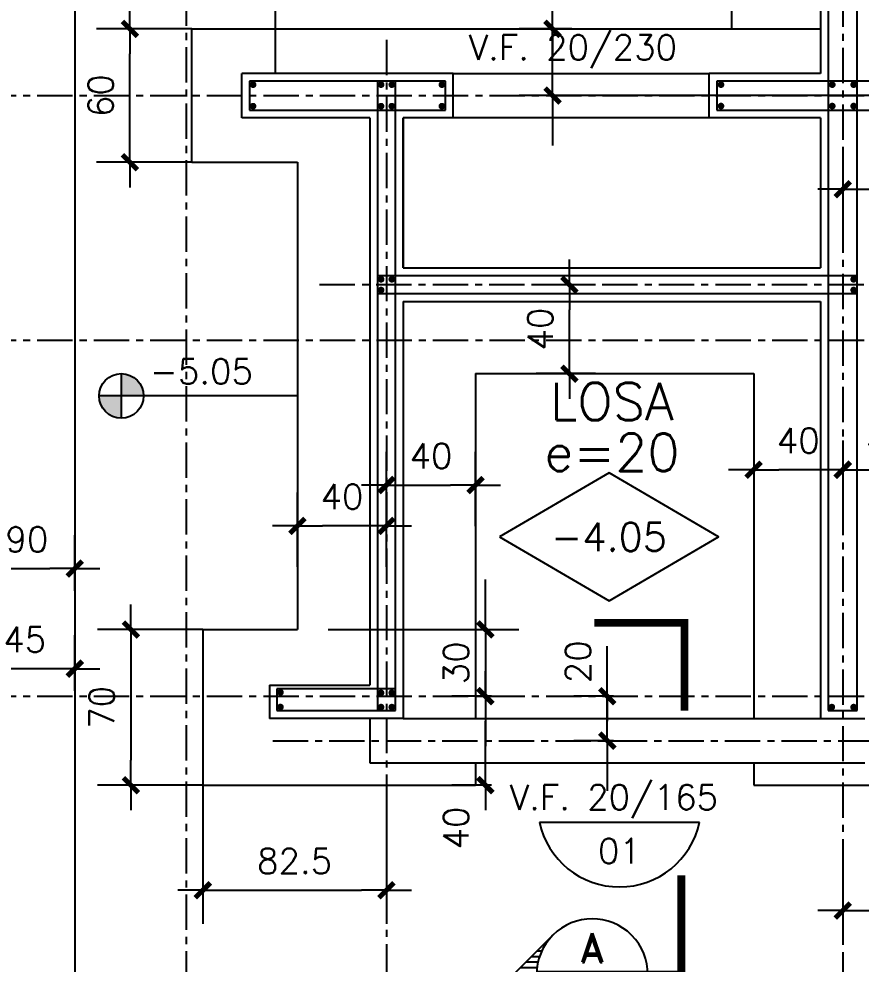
# Model space of a CAD drawing. Header units: millimetres. Extents: x -656655 to -651355, y 91699 to 96737.
# Drawn here: x -654764.8 to -654386.5, y 94757 to 95181.9 of the extents above; entities that cross this region are included whole.
import ezdxf
from ezdxf.enums import TextEntityAlignment as Align

# ---------------------------------------------------------------- set-up
doc = ezdxf.new("R2010")
doc.units = ezdxf.units.MM
doc.header["$LTSCALE"] = 0.5
doc.linetypes.add('CENTER', pattern=[50.8, 31.75, -6.35, 6.35, -6.35])
doc.linetypes.add('DASHED', pattern=[0.75, 0.5, -0.25])
for name, color, linetype in [('BORDE DE LOSAS', 3, 'Continuous'), ('CONTORNO', 3, 'Continuous'), ('COTAS', 2, 'Continuous'), ('EJES', 1, 'CENTER'), ('FUNDACIONES', 6, 'Continuous'), ('MALLA', 1, 'Continuous'), ('MUROS', 5, 'Continuous'), ('NIVELES', 3, 'Continuous'), ('revision', 1, 'Continuous'), ('SEGMENTOS1', 2, 'DASHED'), ('TEXTOS1', 9, 'Continuous'), ('VIGAS', 3, 'Continuous')]:
    doc.layers.add(name, color=color, linetype=linetype)
doc.styles.add('ROMAND', font='romand')
doc.styles.add('ROMANS', font='romans')
doc.styles.get("Standard").update_dxf_attribs({"font": 'techl___.ttf'})
doc.dimstyles.new('ING-50', dxfattribs={"dimscale": 5, "dimtxt": 2.25, "dimasz": 2.25, "dimexe": 3, "dimexo": 0, "dimgap": 1.5, "dimtad": 1, "dimdec": 1, "dimzin": 12, "dimdsep": 46, "dimtxsty": 'ROMANS', "dimblk1": 'TICK1', "dimblk2": 'TICK1', "dimsah": 1, "dimcen": 0.09, "dimclrd": 2, "dimclre": 1, "dimclrt": 3, "dimadec": 1, "dimazin": 3, "dimtfac": 1, "dimtdec": 1, "dimtix": 1, "dimtmove": 2, "dimatfit": 3, "dimfxl": 3, "dimtolj": 1, "dimtzin": 12, "dimarcsym": 0})

# ---------------------------------------------------------------- blocks, each defined once
blk = doc.blocks.new('NIVEL')
at = {"layer": 'NIVELES', "color": 3, "linetype": 'Continuous'}
blk.add_lwpolyline([(-48.79, 12.3), (0.47, -16.43), (49.72, 12.3), (0.47, 41.04)], close=True, dxfattribs=at)
at = {"layer": 'NIVELES', "color": 3, "linetype": 'Continuous', "style": 'ROMANS'}
blk.add_attdef('%%P00.00', text='', height=12.66, dxfattribs=at).set_placement((0.44, 5.97), align=Align.CENTER)
blk = doc.blocks.new('TICK1')
at = {"color": 2, "const_width": 0.2}
blk.add_lwpolyline([(-0.3, -0.3), (0.3, 0.3)], dxfattribs=at)
at = {"color": 2}
for points in [[(0, 0), (-1, 0)], [(0, 0), (1, 0)]]:
    blk.add_lwpolyline(points, dxfattribs=at)
blk = doc.blocks.new('*D269')
at = {"layer": 'COTAS', "color": 1, "lineweight": -2, "ltscale": 0.5}
for p, q in [((-654394.71, 94992.47), (-654394.71, 94964.25)), ((-654354.71, 94992.47), (-654354.71, 94964.25))]:
    blk.add_line(p, q, dxfattribs=at)
at = {"layer": 'COTAS', "color": 2, "lineweight": -2, "ltscale": 0.5}
blk.add_line((-654383.46, 94979.25), (-654365.96, 94979.25), dxfattribs=at)
at = {"layer": 'Defpoints', "color": 0, "ltscale": 0.5}
for p in [(-654394.71, 94992.47), (-654354.71, 94992.47), (-654354.71, 94979.25)]:
    blk.add_point(p, dxfattribs=at)
at = {"layer": 'COTAS', "color": 2, "lineweight": -2, "ltscale": 0.5, "xscale": 11.25, "yscale": 11.25, "zscale": 11.25, "rotation": 180}
blk.add_blockref('TICK1', (-654394.71, 94979.25), dxfattribs=at)
at = {"layer": 'COTAS', "color": 2, "lineweight": -2, "ltscale": 0.5, "xscale": 11.25, "yscale": 11.25, "zscale": 11.25}
blk.add_blockref('TICK1', (-654354.71, 94979.25), dxfattribs=at)
at = {"layer": 'COTAS', "color": 3, "ltscale": 0.5, "insert": (-654374.71, 94992.37), "char_height": 11.25, "attachment_point": 5, "style": 'ROMANS'}
blk.add_mtext('\\A1;40', dxfattribs=at)
blk = doc.blocks.new('*D270')
at = {"layer": 'COTAS', "color": 1, "lineweight": -2, "ltscale": 0.5}
for p, q in [((-654639.71, 94935.55), (-654639.71, 94969.02)), ((-654599.71, 94935.55), (-654599.71, 94969.02))]:
    blk.add_line(p, q, dxfattribs=at)
at = {"layer": 'COTAS', "color": 2, "lineweight": -2, "ltscale": 0.5}
blk.add_line((-654610.96, 94954.02), (-654628.46, 94954.02), dxfattribs=at)
at = {"layer": 'Defpoints', "color": 0, "ltscale": 0.5}
for p in [(-654639.71, 94954.02), (-654639.71, 94935.55), (-654599.71, 94935.55)]:
    blk.add_point(p, dxfattribs=at)
at = {"layer": 'COTAS', "color": 2, "lineweight": -2, "ltscale": 0.5, "xscale": 11.25, "yscale": 11.25, "zscale": 11.25, "rotation": 180}
blk.add_blockref('TICK1', (-654639.71, 94954.02), dxfattribs=at)
at = {"layer": 'COTAS', "color": 2, "lineweight": -2, "ltscale": 0.5, "xscale": 11.25, "yscale": 11.25, "zscale": 11.25}
blk.add_blockref('TICK1', (-654599.71, 94954.02), dxfattribs=at)
at = {"layer": 'COTAS', "color": 3, "ltscale": 0.5, "insert": (-654619.71, 94967.15), "char_height": 11.25, "attachment_point": 5, "style": 'ROMANS'}
blk.add_mtext('\\A1;40', dxfattribs=at)
blk = doc.blocks.new('*D271')
at = {"layer": 'COTAS', "color": 1, "lineweight": -2, "ltscale": 0.5}
for p, q in [((-654682.21, 94907.45), (-654729.52, 94907.45)), ((-654682.21, 94837.45), (-654729.52, 94837.45))]:
    blk.add_line(p, q, dxfattribs=at)
at = {"layer": 'COTAS', "color": 2, "lineweight": -2, "ltscale": 0.5}
blk.add_line((-654714.52, 94896.2), (-654714.52, 94848.7), dxfattribs=at)
at = {"layer": 'Defpoints', "color": 0, "ltscale": 0.5}
for p in [(-654682.21, 94907.45), (-654714.52, 94837.45), (-654682.21, 94837.45)]:
    blk.add_point(p, dxfattribs=at)
at = {"layer": 'COTAS', "color": 2, "lineweight": -2, "ltscale": 0.5, "xscale": 11.25, "yscale": 11.25, "zscale": 11.25}
for p, rotation in [((-654714.52, 94907.45), 90), ((-654714.52, 94837.45), 270)]:
    blk.add_blockref('TICK1', p, dxfattribs=dict(at, rotation=rotation))
at = {"layer": 'COTAS', "color": 3, "ltscale": 0.5, "insert": (-654727.65, 94872.45), "char_height": 11.25, "attachment_point": 5, "rotation": 90, "style": 'ROMANS'}
blk.add_mtext('\\A1;70', dxfattribs=at)
blk = doc.blocks.new('*D155')
at = {"layer": 'COTAS', "color": 2, "lineweight": -2, "ltscale": 0.5}
for p, q in [((-654555.28, 94918.7), (-654555.28, 94929.95)), ((-654555.28, 94907.45), (-654555.28, 94877.45)), ((-654555.28, 94866.2), (-654555.28, 94854.95))]:
    blk.add_line(p, q, dxfattribs=at)
at = {"layer": 'COTAS', "color": 1, "lineweight": -2, "ltscale": 0.5}
for p, q in [((-654625.93, 94907.45), (-654540.28, 94907.45)), ((-654552.47, 94877.45), (-654570.28, 94877.45))]:
    blk.add_line(p, q, dxfattribs=at)
at = {"layer": 'Defpoints', "color": 0, "ltscale": 0.5}
for p in [(-654625.93, 94907.45), (-654555.28, 94877.45), (-654552.47, 94877.45)]:
    blk.add_point(p, dxfattribs=at)
at = {"layer": 'COTAS', "color": 2, "lineweight": -2, "ltscale": 0.5, "xscale": 11.25, "yscale": 11.25, "zscale": 11.25}
for p, rotation in [((-654555.28, 94907.45), 270), ((-654555.28, 94877.45), 90)]:
    blk.add_blockref('TICK1', p, dxfattribs=dict(at, rotation=rotation))
at = {"layer": 'COTAS', "color": 3, "ltscale": 0.5, "insert": (-654568.41, 94892.45), "char_height": 11.25, "attachment_point": 5, "rotation": 90, "style": 'ROMANS'}
blk.add_mtext('\\A1;30', dxfattribs=at)
blk = doc.blocks.new('*D156')
at = {"layer": 'COTAS', "color": 1, "lineweight": -2, "ltscale": 0.5}
for p, q in [((-654552.47, 94877.45), (-654570.28, 94877.45)), ((-654552.47, 94837.45), (-654570.28, 94837.45))]:
    blk.add_line(p, q, dxfattribs=at)
at = {"layer": 'COTAS', "color": 2, "lineweight": -2, "ltscale": 0.5}
blk.add_line((-654555.28, 94848.7), (-654555.28, 94866.2), dxfattribs=at)
at = {"layer": 'Defpoints', "color": 0, "ltscale": 0.5}
for p in [(-654555.28, 94877.45), (-654552.47, 94877.45), (-654552.47, 94837.45)]:
    blk.add_point(p, dxfattribs=at)
at = {"layer": 'COTAS', "color": 2, "lineweight": -2, "ltscale": 0.5, "xscale": 11.25, "yscale": 11.25, "zscale": 11.25}
for p, rotation in [((-654555.28, 94877.45), 90), ((-654555.28, 94837.45), 270)]:
    blk.add_blockref('TICK1', p, dxfattribs=dict(at, rotation=rotation))
at = {"layer": 'COTAS', "color": 3, "ltscale": 0.5, "insert": (-654568.41, 94818.19), "char_height": 11.25, "attachment_point": 5, "rotation": 90, "style": 'ROMANS'}
blk.add_mtext('\\A1;40', dxfattribs=at)
blk = doc.blocks.new('*D157')
at = {"layer": 'COTAS', "color": 2, "lineweight": -2, "ltscale": 0.5}
for p, q in [((-654500.48, 94888.7), (-654500.48, 94899.95)), ((-654500.48, 94857.45), (-654500.48, 94877.45)), ((-654500.48, 94846.2), (-654500.48, 94834.95))]:
    blk.add_line(p, q, dxfattribs=at)
at = {"layer": 'COTAS', "color": 1, "lineweight": -2, "ltscale": 0.5}
for p, q in [((-654497.66, 94877.45), (-654515.48, 94877.45)), ((-654497.66, 94857.45), (-654515.48, 94857.45))]:
    blk.add_line(p, q, dxfattribs=at)
at = {"layer": 'Defpoints', "color": 0, "ltscale": 0.5}
for p in [(-654500.48, 94877.45), (-654497.66, 94877.45), (-654497.66, 94857.45)]:
    blk.add_point(p, dxfattribs=at)
at = {"layer": 'COTAS', "color": 2, "lineweight": -2, "ltscale": 0.5, "xscale": 11.25, "yscale": 11.25, "zscale": 11.25}
for p, rotation in [((-654500.48, 94877.45), 270), ((-654500.48, 94857.45), 90)]:
    blk.add_blockref('TICK1', p, dxfattribs=dict(at, rotation=rotation))
at = {"layer": 'COTAS', "color": 3, "ltscale": 0.5, "insert": (-654513.6, 94892.91), "char_height": 11.25, "attachment_point": 5, "rotation": 90, "style": 'ROMANS'}
blk.add_mtext('\\A1;20', dxfattribs=at)
blk = doc.blocks.new('*D272')
at = {"layer": 'COTAS', "color": 2, "lineweight": -2, "ltscale": 0.5}
for p, q in [((-654525.11, 95188.7), (-654525.11, 95199.95)), ((-654525.11, 95147.45), (-654525.11, 95177.45)), ((-654525.11, 95136.2), (-654525.11, 95124.95))]:
    blk.add_line(p, q, dxfattribs=at)
at = {"layer": 'COTAS', "color": 1, "lineweight": -2, "ltscale": 0.5}
for p, q in [((-654516.35, 95177.45), (-654540.11, 95177.45)), ((-654100.45, 95147.45), (-654540.11, 95147.45))]:
    blk.add_line(p, q, dxfattribs=at)
at = {"layer": 'Defpoints', "color": 0, "ltscale": 0.5}
for p in [(-654525.11, 95177.45), (-654516.35, 95177.45), (-654100.45, 95147.45)]:
    blk.add_point(p, dxfattribs=at)
at = {"layer": 'COTAS', "color": 2, "lineweight": -2, "ltscale": 0.5, "xscale": 11.25, "yscale": 11.25, "zscale": 11.25}
for p, rotation in [((-654525.11, 95177.45), 270), ((-654525.11, 95147.45), 90)]:
    blk.add_blockref('TICK1', p, dxfattribs=dict(at, rotation=rotation))
at = {"layer": 'COTAS', "color": 3, "ltscale": 0.5, "insert": (-654538.23, 95194.6), "char_height": 11.25, "attachment_point": 5, "rotation": 90, "style": 'ROMANS'}
blk.add_mtext('\\A1;30', dxfattribs=at)
blk = doc.blocks.new('*D273')
at = {"layer": 'COTAS', "color": 1, "lineweight": -2, "ltscale": 0.5}
for p, q in [((-654687.21, 95177.45), (-654729.95, 95177.45)), ((-654687.21, 95117.45), (-654729.95, 95117.45))]:
    blk.add_line(p, q, dxfattribs=at)
at = {"layer": 'COTAS', "color": 2, "lineweight": -2, "ltscale": 0.5}
blk.add_line((-654714.95, 95128.7), (-654714.95, 95166.2), dxfattribs=at)
at = {"layer": 'Defpoints', "color": 0, "ltscale": 0.5}
for p in [(-654714.95, 95177.45), (-654687.21, 95177.45), (-654687.21, 95117.45)]:
    blk.add_point(p, dxfattribs=at)
at = {"layer": 'COTAS', "color": 2, "lineweight": -2, "ltscale": 0.5, "xscale": 11.25, "yscale": 11.25, "zscale": 11.25}
for p, rotation in [((-654714.95, 95177.45), 90), ((-654714.95, 95117.45), 270)]:
    blk.add_blockref('TICK1', p, dxfattribs=dict(at, rotation=rotation))
at = {"layer": 'COTAS', "color": 3, "ltscale": 0.5, "insert": (-654728.08, 95147.45), "char_height": 11.25, "attachment_point": 5, "rotation": 90, "style": 'ROMANS'}
blk.add_mtext('\\A1;60', dxfattribs=at)
blk = doc.blocks.new('*D160')
at = {"layer": 'COTAS', "color": 1, "lineweight": -2, "ltscale": 0.5}
for p, q in [((-654829.71, 94924.79), (-654829.71, 94949.82)), ((-654739.71, 94924.79), (-654739.71, 94949.82))]:
    blk.add_line(p, q, dxfattribs=at)
at = {"layer": 'COTAS', "color": 2, "lineweight": -2, "ltscale": 0.5}
blk.add_line((-654818.46, 94934.82), (-654750.96, 94934.82), dxfattribs=at)
at = {"layer": 'Defpoints', "color": 0, "ltscale": 0.5}
for p in [(-654739.71, 94934.82), (-654829.71, 94924.79), (-654739.71, 94924.79)]:
    blk.add_point(p, dxfattribs=at)
at = {"layer": 'COTAS', "color": 2, "lineweight": -2, "ltscale": 0.5, "xscale": 11.25, "yscale": 11.25, "zscale": 11.25, "rotation": 180}
blk.add_blockref('TICK1', (-654829.71, 94934.82), dxfattribs=at)
at = {"layer": 'COTAS', "color": 2, "lineweight": -2, "ltscale": 0.5, "xscale": 11.25, "yscale": 11.25, "zscale": 11.25}
blk.add_blockref('TICK1', (-654739.71, 94934.82), dxfattribs=at)
at = {"layer": 'COTAS', "color": 3, "ltscale": 0.5, "insert": (-654761.25, 94947.94), "char_height": 11.25, "attachment_point": 5, "style": 'ROMANS'}
blk.add_mtext('\\A1;90', dxfattribs=at)
blk = doc.blocks.new('*D162')
at = {"layer": 'COTAS', "color": 1, "lineweight": -2, "ltscale": 0.5}
for p, q in [((-654784.71, 94879.79), (-654784.71, 94904.82)), ((-654739.71, 94879.79), (-654739.71, 94904.82))]:
    blk.add_line(p, q, dxfattribs=at)
at = {"layer": 'COTAS', "color": 2, "lineweight": -2, "ltscale": 0.5}
blk.add_line((-654750.96, 94889.82), (-654773.46, 94889.82), dxfattribs=at)
at = {"layer": 'Defpoints', "color": 0, "ltscale": 0.5}
for p in [(-654784.71, 94889.82), (-654784.71, 94879.79), (-654739.71, 94879.79)]:
    blk.add_point(p, dxfattribs=at)
at = {"layer": 'COTAS', "color": 2, "lineweight": -2, "ltscale": 0.5, "xscale": 11.25, "yscale": 11.25, "zscale": 11.25, "rotation": 180}
blk.add_blockref('TICK1', (-654784.71, 94889.82), dxfattribs=at)
at = {"layer": 'COTAS', "color": 2, "lineweight": -2, "ltscale": 0.5, "xscale": 11.25, "yscale": 11.25, "zscale": 11.25}
blk.add_blockref('TICK1', (-654739.71, 94889.82), dxfattribs=at)
at = {"layer": 'COTAS', "color": 3, "ltscale": 0.5, "insert": (-654762.21, 94902.94), "char_height": 11.25, "attachment_point": 5, "style": 'ROMANS'}
blk.add_mtext('\\A1;45', dxfattribs=at)
blk = doc.blocks.new('*X289')
at = {"color": 0}
for p, q in [((2610.12, 1260), (2610.36, 1260)), ((2611.85, 1257.5), (2612.86, 1257.5)), ((2613.19, 1255), (2615.36, 1255)), ((2614.19, 1252.5), (2617.86, 1252.5)), ((2614.89, 1250), (2620.36, 1250)), ((2615.32, 1247.5), (2622.86, 1247.5)), ((2615.49, 1245), (2625.36, 1245)), ((2615.42, 1242.5), (2623.86, 1242.5)), ((2614.5, 1237.5), (2618.86, 1237.5)), ((2615.09, 1240), (2621.36, 1240)), ((2612.43, 1232.5), (2613.86, 1232.5)), ((2613.62, 1235), (2616.36, 1235)), ((2610.87, 1230), (2611.36, 1230)), ((2608.83, 1227.5), (2608.86, 1227.5))]:
    blk.add_line(p, q, dxfattribs=at)
blk = doc.blocks.new('corte6')
at = {"color": 2, "linetype": 'Continuous'}
for p, q in [((-57.68, 17.68), (-75.36, 0)), ((-75.36, 0), (-57.68, -17.68))]:
    blk.add_line(p, q, dxfattribs=at)
at = {"color": 2, "linetype": 'Continuous', "const_width": 3.5}
blk.add_lwpolyline([(-65, 0), (0, 0), (0, 44.5)], dxfattribs=at)
at = {"color": 1, "linetype": 'Continuous'}
blk.add_arc((-40, 0), 25, 225, 135, dxfattribs=at)
at = {"color": 2, "linetype": 'Continuous'}
blk.add_arc((-40, 0), 25, 135, 225, dxfattribs=at)
at = {"color": 2, "linetype": 'Continuous', "xscale": -1}
blk.add_blockref('*X289', (2550.5, -1244.5), dxfattribs=at)
at = {"color": 3, "linetype": 'Continuous', "style": 'ROMAND'}
blk.add_attdef('C', text='', height=13, dxfattribs=at).set_placement((-40, 12), align=Align.MIDDLE_CENTER)
at = {"color": 3, "linetype": 'Continuous'}
blk.add_attdef('-', text='', height=13, dxfattribs=at).set_placement((-40, -12), align=Align.MIDDLE)
blk = doc.blocks.new('corte9')
at = {"color": 2, "const_width": 3.51}
blk.add_lwpolyline([(0, 39.53), (0, 0), (40.47, 0)], dxfattribs=at)
blk = doc.blocks.new('*D292')
at = {"layer": 'COTAS', "color": 1, "lineweight": -2, "ltscale": 0.5}
for p, q in [((-654682.21, 94837.45), (-654682.21, 94775.19)), ((-654599.71, 94837.45), (-654599.71, 94775.19))]:
    blk.add_line(p, q, dxfattribs=at)
at = {"layer": 'COTAS', "color": 2, "lineweight": -2, "ltscale": 0.5}
blk.add_line((-654670.96, 94790.19), (-654610.96, 94790.19), dxfattribs=at)
at = {"layer": 'Defpoints', "color": 0, "ltscale": 0.5}
for p in [(-654682.21, 94837.45), (-654599.71, 94837.45), (-654599.71, 94790.19)]:
    blk.add_point(p, dxfattribs=at)
at = {"layer": 'COTAS', "color": 2, "lineweight": -2, "ltscale": 0.5, "xscale": 11.25, "yscale": 11.25, "zscale": 11.25, "rotation": 180}
blk.add_blockref('TICK1', (-654682.21, 94790.19), dxfattribs=at)
at = {"layer": 'COTAS', "color": 2, "lineweight": -2, "ltscale": 0.5, "xscale": 11.25, "yscale": 11.25, "zscale": 11.25}
blk.add_blockref('TICK1', (-654599.71, 94790.19), dxfattribs=at)
at = {"layer": 'COTAS', "color": 3, "ltscale": 0.5, "insert": (-654640.96, 94803.31), "char_height": 11.25, "attachment_point": 5, "style": 'ROMANS'}
blk.add_mtext('\\A1;82.5', dxfattribs=at)
blk = doc.blocks.new('*D296')
at = {"layer": 'COTAS', "color": 1, "lineweight": -2, "ltscale": 0.5}
for p, q in [((-654434.71, 94992.47), (-654434.71, 94964.25)), ((-654394.71, 94992.47), (-654394.71, 94964.25))]:
    blk.add_line(p, q, dxfattribs=at)
at = {"layer": 'COTAS', "color": 2, "lineweight": -2, "ltscale": 0.5}
blk.add_line((-654405.96, 94979.25), (-654423.46, 94979.25), dxfattribs=at)
at = {"layer": 'Defpoints', "color": 0, "ltscale": 0.5}
for p in [(-654434.71, 94992.47), (-654394.71, 94992.47), (-654434.71, 94979.25)]:
    blk.add_point(p, dxfattribs=at)
at = {"layer": 'COTAS', "color": 2, "lineweight": -2, "ltscale": 0.5, "xscale": 11.25, "yscale": 11.25, "zscale": 11.25, "rotation": 180}
blk.add_blockref('TICK1', (-654434.71, 94979.25), dxfattribs=at)
at = {"layer": 'COTAS', "color": 2, "lineweight": -2, "ltscale": 0.5, "xscale": 11.25, "yscale": 11.25, "zscale": 11.25}
blk.add_blockref('TICK1', (-654394.71, 94979.25), dxfattribs=at)
at = {"layer": 'COTAS', "color": 3, "ltscale": 0.5, "insert": (-654414.71, 94992.37), "char_height": 11.25, "attachment_point": 5, "style": 'ROMANS'}
blk.add_mtext('\\A1;40', dxfattribs=at)
blk = doc.blocks.new('*D297')
at = {"layer": 'COTAS', "color": 1, "lineweight": -2, "ltscale": 0.5}
for p, q in [((-654505.78, 95062.45), (-654532.51, 95062.45)), ((-654505.78, 95022.45), (-654532.51, 95022.45))]:
    blk.add_line(p, q, dxfattribs=at)
at = {"layer": 'COTAS', "color": 2, "lineweight": -2, "ltscale": 0.5}
blk.add_line((-654517.51, 95033.7), (-654517.51, 95051.2), dxfattribs=at)
at = {"layer": 'Defpoints', "color": 0, "ltscale": 0.5}
for p in [(-654517.51, 95062.45), (-654505.78, 95062.45), (-654505.78, 95022.45)]:
    blk.add_point(p, dxfattribs=at)
at = {"layer": 'COTAS', "color": 2, "lineweight": -2, "ltscale": 0.5, "xscale": 11.25, "yscale": 11.25, "zscale": 11.25}
for p, rotation in [((-654517.51, 95062.45), 90), ((-654517.51, 95022.45), 270)]:
    blk.add_blockref('TICK1', p, dxfattribs=dict(at, rotation=rotation))
at = {"layer": 'COTAS', "color": 3, "ltscale": 0.5, "insert": (-654530.63, 95042.45), "char_height": 11.25, "attachment_point": 5, "rotation": 90, "style": 'ROMANS'}
blk.add_mtext('\\A1;40', dxfattribs=at)
blk = doc.blocks.new('*D298')
at = {"layer": 'COTAS', "color": 1, "lineweight": -2, "ltscale": 0.5}
for p, q in [((-654599.71, 94953.89), (-654599.71, 94987.36)), ((-654559.71, 94953.89), (-654559.71, 94987.36))]:
    blk.add_line(p, q, dxfattribs=at)
at = {"layer": 'COTAS', "color": 2, "lineweight": -2, "ltscale": 0.5}
blk.add_line((-654588.46, 94972.36), (-654570.96, 94972.36), dxfattribs=at)
at = {"layer": 'Defpoints', "color": 0, "ltscale": 0.5}
for p in [(-654559.71, 94972.36), (-654599.71, 94953.89), (-654559.71, 94953.89)]:
    blk.add_point(p, dxfattribs=at)
at = {"layer": 'COTAS', "color": 2, "lineweight": -2, "ltscale": 0.5, "xscale": 11.25, "yscale": 11.25, "zscale": 11.25, "rotation": 180}
blk.add_blockref('TICK1', (-654599.71, 94972.36), dxfattribs=at)
at = {"layer": 'COTAS', "color": 2, "lineweight": -2, "ltscale": 0.5, "xscale": 11.25, "yscale": 11.25, "zscale": 11.25}
blk.add_blockref('TICK1', (-654559.71, 94972.36), dxfattribs=at)
at = {"layer": 'COTAS', "color": 3, "ltscale": 0.5, "insert": (-654579.71, 94985.48), "char_height": 11.25, "attachment_point": 5, "style": 'ROMANS'}
blk.add_mtext('\\A1;40', dxfattribs=at)
blk = doc.blocks.new('*D299')
at = {"layer": 'COTAS', "color": 1, "lineweight": -2, "ltscale": 0.5}
for p, q in [((-654274.71, 94837.45), (-654274.71, 94766.08)), ((-654394.71, 94810.95), (-654394.71, 94766.08))]:
    blk.add_line(p, q, dxfattribs=at)
at = {"layer": 'COTAS', "color": 2, "lineweight": -2, "ltscale": 0.5}
blk.add_line((-654383.46, 94781.08), (-654285.96, 94781.08), dxfattribs=at)
at = {"layer": 'Defpoints', "color": 0, "ltscale": 0.5}
for p in [(-654274.71, 94837.45), (-654394.71, 94810.95), (-654274.71, 94781.08)]:
    blk.add_point(p, dxfattribs=at)
at = {"layer": 'COTAS', "color": 2, "lineweight": -2, "ltscale": 0.5, "xscale": 11.25, "yscale": 11.25, "zscale": 11.25, "rotation": 180}
blk.add_blockref('TICK1', (-654394.71, 94781.08), dxfattribs=at)
at = {"layer": 'COTAS', "color": 2, "lineweight": -2, "ltscale": 0.5, "xscale": 11.25, "yscale": 11.25, "zscale": 11.25}
blk.add_blockref('TICK1', (-654274.71, 94781.08), dxfattribs=at)
at = {"layer": 'COTAS', "color": 3, "ltscale": 0.5, "insert": (-654334.71, 94794.2), "char_height": 11.25, "attachment_point": 5, "style": 'ROMANS'}
blk.add_mtext('\\A1;120', dxfattribs=at)
blk = doc.blocks.new('*D301')
at = {"layer": 'COTAS', "color": 1, "lineweight": -2, "ltscale": 0.5}
for p, q in [((-654394.71, 95123.68), (-654394.71, 95090.35)), ((-654274.71, 95126.18), (-654274.71, 95090.35))]:
    blk.add_line(p, q, dxfattribs=at)
at = {"layer": 'COTAS', "color": 2, "lineweight": -2, "ltscale": 0.5}
blk.add_line((-654383.46, 95105.35), (-654285.96, 95105.35), dxfattribs=at)
at = {"layer": 'Defpoints', "color": 0, "ltscale": 0.5}
for p in [(-654394.71, 95123.68), (-654274.71, 95126.18), (-654274.71, 95105.35)]:
    blk.add_point(p, dxfattribs=at)
at = {"layer": 'COTAS', "color": 2, "lineweight": -2, "ltscale": 0.5, "xscale": 11.25, "yscale": 11.25, "zscale": 11.25, "rotation": 180}
blk.add_blockref('TICK1', (-654394.71, 95105.35), dxfattribs=at)
at = {"layer": 'COTAS', "color": 2, "lineweight": -2, "ltscale": 0.5, "xscale": 11.25, "yscale": 11.25, "zscale": 11.25}
blk.add_blockref('TICK1', (-654274.71, 95105.35), dxfattribs=at)
at = {"layer": 'COTAS', "color": 3, "ltscale": 0.5, "insert": (-654334.71, 95118.48), "char_height": 11.25, "attachment_point": 5, "style": 'ROMANS'}
blk.add_mtext('\\A1;120', dxfattribs=at)

msp = doc.modelspace()

# ---------------------------------------------------------------- hatches: boundary and pattern name
at = {"linetype": 'Continuous'}
h = msp.add_hatch(color=1, dxfattribs=at)
edge = h.paths.add_edge_path()
edge.add_line((-654718.82270264, 95012.45225142), (-654718.82270264, 95022.45225142))
edge.add_ellipse((-654718.82270264, 95012.45225142), major_axis=(7.07106781, 7.07106781), ratio=0.99999999999, start_angle=314.9999999998, end_angle=405.0000000002, ccw=False)
edge.add_line((-654708.82270264, 95012.45225142), (-654718.82270264, 95012.45225142))
edge = h.paths.add_edge_path()
edge.add_ellipse((-654718.82270264, 95012.45225142), major_axis=(7.07106781, 7.07106781), ratio=0.99999999999, start_angle=134.9999999998, end_angle=225.0000000002, ccw=False)
edge.add_line((-654728.82270264, 95012.45225142), (-654718.82270264, 95012.45225142))
edge.add_line((-654718.82270264, 95012.45225142), (-654718.82270264, 95002.45225142))

# ---------------------------------------------------------------- linework, layer by layer
at = {"ltscale": 0.5}
for p, q in [((-654664.71467517, 95137.45229117), (-654664.71467539, 95157.45229128)), ((-654569.71467783, 95137.45229223), (-654569.71467804, 95157.4522923)), ((-654592.21467976, 95137.45229198), (-654592.21468051, 95069.95226964))]:
    msp.add_line(p, q, dxfattribs=at)
at = {"color": 3}
for p, q in [((-654718.82270264, 95022.45225142), (-654718.82270264, 95002.45225142)), ((-654639.71467857, 95012.45225142), (-654728.82270264, 95012.45225142))]:
    msp.add_line(p, q, dxfattribs=at)
msp.add_circle((-654718.82270264, 95012.45225142), 10, dxfattribs=at)
at = {"layer": 'BORDE DE LOSAS', "ltscale": 0.2}
for p, q in [((-654607.21468559, 94867.45226675), (-654607.21468559, 94847.45224931)), ((-654592.21468494, 94867.4522501), (-654404.71467612, 94867.45226)), ((-654607.21468559, 94847.45224931), (-654384.71467612, 94847.45226105))]:
    msp.add_line(p, q, dxfattribs=at)
at = {"layer": 'CONTORNO', "ltscale": 0.5}
msp.add_line((-654649.7146763, 95247.45229148), (-654649.71467634, 95157.45227223), dxfattribs=at)
at = {"layer": 'EJES'}
for p, q in [((-654394.71467612, 96667.45227213), (-654394.71467612, 93007.45227206)), ((-654689.71467612, 96642.45227213), (-654689.71467612, 93007.45227206)), ((-654599.71467897, 95172.441585), (-654599.71467351, 93007.4522723)), ((-656585.41238582, 95147.45226342), (-653147.2146825, 95147.45226342)), ((-654629.73431243, 95062.45225155), (-653147.2146825, 95062.45225734)), ((-656585.41238582, 95037.45227212), (-653167.21363404, 95037.45227212)), ((-656585.41238582, 94877.4522604), (-653147.2146825, 94877.4522604)), ((-654650.82144865, 94857.4522501), (-654357.82925579, 94857.45226))]:
    msp.add_line(p, q, dxfattribs=at)
at = {"layer": 'FUNDACIONES', "ltscale": 0.15}
for p, q in [((-654739.71467612, 95367.4522694), (-654739.71467612, 94717.45226695)), ((-654444.71467612, 95309.95222253), (-654444.71467612, 95177.45226342)), ((-654687.21467614, 95177.45226342), (-654444.71467612, 95177.45226342)), ((-654687.21467614, 95117.45226342), (-654687.21467614, 95177.45226342)), ((-654687.21467614, 95117.45226342), (-654639.71467883, 95117.45226342)), ((-654687.21467614, 95117.45226342), (-654639.71467883, 95117.45226342)), ((-654639.71467883, 95117.45226342), (-654639.7146783, 94907.45223941)), ((-654559.71467859, 95022.45225193), (-654434.71467612, 95022.4522526)), ((-654559.71467859, 95022.45225193), (-654559.7146782, 94867.45225182)), ((-654434.71467612, 95022.4522526), (-654434.71467612, 94867.45225841)), ((-654682.21464401, 94907.45223941), (-654682.21464401, 94837.4522604)), ((-654682.21464401, 94907.45223941), (-654639.7146783, 94907.45223941)), ((-654559.71467815, 94847.45225182), (-654559.71467813, 94837.4522604)), ((-654434.71467612, 94847.45225841), (-654434.71467612, 94837.4522604)), ((-654682.21464401, 94837.4522604), (-654559.71467813, 94837.4522604)), ((-654434.71467612, 94837.4522604), (-654174.71466716, 94837.4522604))]:
    msp.add_line(p, q, dxfattribs=at)
at = {"layer": 'MALLA', "ltscale": 0.5}
for p, q in [((-654401.21467612, 95388.95227323), (-654401.21467612, 94870.95226)), ((-654388.21467612, 94870.95226), (-654388.21467612, 95388.95227323)), ((-654573.21469323, 95153.95227229), (-654661.21467649, 95153.95227229)), ((-654661.21467649, 95153.95227229), (-654661.21467649, 95140.95227214)), ((-654603.71467843, 95153.95227229), (-654603.71467843, 94870.9522501)), ((-654595.71469517, 94870.9522501), (-654595.71469517, 95153.95227229)), ((-654573.21469324, 95140.95227214), (-654573.21469323, 95153.95227229)), ((-653932.8146825, 95153.95227229), (-654451.21467698, 95153.95227229)), ((-654451.21467698, 95153.95227229), (-654451.21467698, 95140.95227214)), ((-654661.21467649, 95140.95227214), (-654573.21469324, 95140.95227214)), ((-654451.21467698, 95140.95227214), (-653930.6896825, 95140.95227214)), ((-654603.71467843, 95066.45225019), (-654603.71467843, 95058.4522607)), ((-654388.21467612, 95066.45225019), (-654603.71467843, 95066.45225019)), ((-654595.71469517, 95066.45225019), (-654603.71467843, 95066.45225019)), ((-654388.21467612, 95058.4522607), (-654388.21467612, 95066.45225019)), ((-654603.71467843, 95058.4522607), (-654388.21467612, 95058.4522607)), ((-654648.92609863, 94880.75478506), (-654648.92609863, 94870.9522501)), ((-654595.71469517, 94880.75478506), (-654648.92609863, 94880.75478506)), ((-654648.92609863, 94870.9522501), (-654595.71469517, 94870.9522501)), ((-654401.21467612, 94870.95226), (-654388.21467612, 94870.95226))]:
    msp.add_line(p, q, dxfattribs=at)
at = {"layer": 'MALLA', "ltscale": 0.5, "const_width": 1.5}
for points in [[(-654660.37368624, 95152.35940652, 1), (-654658.87368624, 95152.35940652, 1)], [(-654660.37368624, 95152.35940652, 1), (-654658.87368624, 95152.35940652, 1)], [(-654602.87368817, 95152.36128203, 1), (-654601.37368817, 95152.36128203, 1)], [(-654602.87368817, 95152.36128203, 1), (-654601.37368817, 95152.36128203, 1)], [(-654598.05568542, 95152.36128203, 1), (-654596.55568542, 95152.36128203, 1)], [(-654575.55568349, 95152.36125522, 1), (-654574.05568349, 95152.36125522, 1)], [(-654450.15611397, 95152.36128149, 1), (-654448.65611397, 95152.36128149, 1)], [(-654400.15611311, 95152.36128203, 1), (-654398.65611311, 95152.36128203, 1)], [(-654390.55566638, 95152.36128203, 1), (-654389.05566638, 95152.36128203, 1)], [(-654660.37368624, 95142.6873623, 1), (-654658.87368624, 95142.6873623, 1)], [(-654602.87368817, 95142.68923781, 1), (-654601.37368817, 95142.68923781, 1)], [(-654598.05568542, 95142.68923781, 1), (-654596.55568542, 95142.68923781, 1)], [(-654575.55568349, 95142.689211, 1), (-654574.05568349, 95142.689211, 1)], [(-654450.15611397, 95142.74548527, 1), (-654448.65611397, 95142.74548527, 1)], [(-654400.15611311, 95142.74548581, 1), (-654398.65611311, 95142.74548581, 1)], [(-654390.55566638, 95142.74548581, 1), (-654389.05566638, 95142.74548581, 1)], [(-654602.87368817, 95064.86125993, 1), (-654601.37368817, 95064.86125993, 1)], [(-654602.87368817, 95064.86125993, 1), (-654601.37368817, 95064.86125993, 1)], [(-654598.05568542, 95064.86125993, 1), (-654596.55568542, 95064.86125993, 1)], [(-654390.55566638, 95064.86125993, 1), (-654389.05566638, 95064.86125993, 1)], [(-654602.87368817, 95060.04325096, 1), (-654601.37368817, 95060.04325096, 1)], [(-654390.55566638, 95060.04325096, 1), (-654389.05566638, 95060.04325096, 1)], [(-654648.08510837, 94879.1637948, 1), (-654646.58510837, 94879.1637948, 1)], [(-654602.87368817, 94878.95684315, 1), (-654601.37368817, 94878.95684315, 1)], [(-654598.05568542, 94878.95684315, 1), (-654596.55568542, 94878.95684315, 1)], [(-654648.08510837, 94872.58147974, 1), (-654646.58510837, 94872.58147974, 1)], [(-654602.87368817, 94872.54324036, 1), (-654601.37368817, 94872.54324036, 1)], [(-654598.05568542, 94872.54324036, 1), (-654596.55568542, 94872.54324036, 1)], [(-654400.37368586, 94872.54325026, 1), (-654398.87368586, 94872.54325026, 1)], [(-654390.55566638, 94872.54325026, 1), (-654389.05566638, 94872.54325026, 1)]]:
    msp.add_lwpolyline(points, format="xyb", close=True, dxfattribs=at)
at = {"layer": 'MUROS', "ltscale": 0.15}
for p, q in [((-654404.71467612, 95367.45227322), (-654404.71467612, 95157.45227212)), ((-654404.71467612, 95137.45227213), (-654404.71467612, 95069.95225559)), ((-654404.71467612, 95054.9522598), (-654404.71467612, 94867.45226011)), ((-654404.71467612, 94867.45226011), (-654384.71467612, 94867.45225962))]:
    msp.add_line(p, q, dxfattribs=at)
at = {"layer": 'MUROS', "ltscale": 0.5}
for p, q in [((-654664.71467501, 95137.4522641), (-654664.71467539, 95157.45229128)), ((-654569.71467766, 95137.45226517), (-654569.71467804, 95157.45226524)), ((-654652.21464402, 94882.45225044), (-654607.21468221, 94882.45224994)), ((-654652.21464401, 94882.45224225), (-654652.21464401, 94867.45224225))]:
    msp.add_line(p, q, dxfattribs=at)
at = {"layer": 'MUROS'}
for p, q in [((-654569.71467804, 95157.45227219), (-654664.71467538, 95157.45227223)), ((-654454.71467783, 95137.45229352), (-654454.71467804, 95157.45229355)), ((-654404.71467612, 95157.45227212), (-654454.71467804, 95157.45227215)), ((-654607.21467695, 95137.45227212), (-654664.71467517, 95137.45227212)), ((-654607.21467694, 95137.45226475), (-654607.21468511, 94882.45224276)), ((-654569.71467766, 95137.45227212), (-654592.21468108, 95137.45227212)), ((-654592.21467892, 95069.95219882), (-654592.21468108, 95137.45226491)), ((-654404.71467612, 95137.45227213), (-654454.71467766, 95137.45227213)), ((-654592.21468051, 95069.95226964), (-654404.71467612, 95069.95225559)), ((-654592.21467892, 95054.95224842), (-654592.21468494, 94867.4522501)), ((-654592.21467892, 95054.95224842), (-654404.71467612, 95054.9522598)), ((-654592.21468494, 94867.4522501), (-654652.21464187, 94867.45224225))]:
    msp.add_line(p, q, dxfattribs=at)
at = {"layer": 'SEGMENTOS1'}
msp.add_line((-654444.71467612, 95177.45226342), (-654404.71467612, 95177.45226342), dxfattribs=at)
at = {"layer": 'SEGMENTOS1', "ltscale": 0.5}
msp.add_line((-654652.21464402, 94882.45224991), (-654652.21464401, 94867.45224991), dxfattribs=at)
at = {"layer": 'TEXTOS1', "color": 3}
msp.add_line((-654530.98824548, 94820.83841397), (-654458.98824548, 94820.83841397), dxfattribs=at)
msp.add_arc((-654494.98824548, 94828.49715995), 36.80565704, 192.0102169053, 347.9897830947, dxfattribs=at)
at = {"layer": 'VIGAS', "ltscale": 0.5}
for p, q in [((-654569.71467804, 95157.4522923), (-654454.71467804, 95157.45229355)), ((-654454.71467783, 95137.45229352), (-654569.71467766, 95137.45226517))]:
    msp.add_line(p, q, dxfattribs=at)

# ---------------------------------------------------------------- block references
at = {"layer": 'revision', "ltscale": 0.5, "rotation": 180}
msp.add_blockref('corte9', (-654465.82387151, 94910.47057201), dxfattribs=at)
at = {"layer": 'revision', "ltscale": 0.5}
msp.add_blockref('corte6', (-654467.2440714, 94752.35618954), dxfattribs=at).add_auto_attribs({'-': '-', 'C': 'A'})
at = {"layer": 'VIGAS', "ltscale": 0.5}
msp.add_blockref('NIVEL', (-654500.19023806, 94936.75264067), dxfattribs=at).add_auto_attribs({'%%P00.00': '-4.05'})

# ---------------------------------------------------------------- texts
at = {"layer": 'TEXTOS1', "style": 'ROMANS'}
for s, p in [('V.F. 20/230', (-654562.67175661, 95163.51089902)), ('-5.05', (-654705.95338529, 95017.85568705)), ('V.F. 20/165', (-654544.24352798, 94826.41757807))]:
    msp.add_text(s, height=11.25, dxfattribs=at).set_placement(p)
at = {"layer": 'TEXTOS1', "color": 4, "style": 'ROMANS'}
for s, p in [('LOSA', (-654498.39308364, 95001.46741887)), ('e=20', (-654498.39308364, 94978.64491713))]:
    msp.add_text(s, height=16.875, dxfattribs=at).set_placement(p, align=Align.CENTER)
at = {"layer": 'TEXTOS1', "style": 'ROMANS'}
msp.add_text('01', height=11.25, dxfattribs=at).set_placement((-654495.01551479, 94802.23116285), align=Align.CENTER)

# ---------------------------------------------------------------- dimensions: what is measured, and where the dimension line sits
at = {"layer": 'COTAS', "ltscale": 0.5}
for base, p1, p2, angle, picture, middle in [((-654525.10610324, 95177.45226342), (-654100.44940992, 95147.45226342), (-654516.349962, 95177.45226342), 90, '*D272', (-654538.23110324, 95194.60212732)), ((-654500.47640334, 94877.4522604), (-654497.66469709, 94857.45225509), (-654497.66469709, 94877.4522604), 270, '*D157', (-654513.60140334, 94892.9145946)), ((-654555.28165702, 94877.4522604), (-654552.46995078, 94837.4522604), (-654552.46995078, 94877.4522604), 270, '*D156', (-654568.40665702, 94818.19039311))]:
    dim = msp.add_linear_dim(base=base, p1=p1, p2=p2, angle=angle, dimstyle='ING-50', dxfattribs=at)
    dim.commit()
    dim.dimension.update_dxf_attribs({"geometry": picture, "text_midpoint": middle, "dimtype": 160})
for base, p1, p2, angle, picture, middle in [((-654714.95249911, 95177.45226342), (-654687.21467614, 95117.45226342), (-654687.21467614, 95177.45226342), 90, '*D273', (-654728.07749911, 95147.45226342)), ((-654517.50724741, 95062.45225222), (-654505.78043175, 95022.45225226), (-654505.78043175, 95062.45225222), 90, '*D297', (-654530.63224741, 95042.45225224)), ((-654434.71467612, 94979.24790038), (-654394.71467612, 94992.47301117), (-654434.71467612, 94992.47301117), 180, '*D296', (-654414.71467612, 94992.37290038)), ((-654559.71467864, 94972.3556433), (-654599.71467864, 94953.88650567), (-654559.71467864, 94953.88650557), 180, '*D298', (-654579.71467864, 94985.4806433)), ((-654555.28165702, 94877.4522604), (-654625.93061514, 94907.45223941), (-654552.46995078, 94877.4522604), 90, '*D155', (-654568.40665702, 94892.4522499)), ((-654714.52320635, 94837.4522604), (-654682.21464401, 94907.45223941), (-654682.21464401, 94837.4522604), 90, '*D271', (-654727.64820635, 94872.4522499)), ((-654784.71467612, 94889.81854855), (-654739.71467612, 94879.79279983), (-654784.71467612, 94879.79279983), 180, '*D162', (-654762.21467612, 94902.94354855))]:
    dim = msp.add_linear_dim(base=base, p1=p1, p2=p2, angle=angle, dimstyle='ING-50', dxfattribs=at)
    dim.commit()
    dim.dimension.update_dxf_attribs({"geometry": picture, "text_midpoint": middle})
for base, p1, p2, picture, middle in [((-654274.71466716, 95105.3534268), (-654394.71467612, 95123.67854526), (-654274.71466716, 95126.17790467), '*D301', (-654334.71467164, 95118.4784268)), ((-654354.71467612, 94979.24790038), (-654394.71467612, 94992.47301117), (-654354.71467612, 94992.47301117), '*D269', (-654374.71467612, 94992.37290038)), ((-654639.71467837, 94954.02023357), (-654599.71467837, 94935.55109594), (-654639.71467837, 94935.55109584), '*D270', (-654619.71467837, 94967.14523357)), ((-654599.71467813, 94790.18839119), (-654682.21464401, 94837.4522604), (-654599.71467813, 94837.4522604), '*D292', (-654640.96466107, 94803.31339119)), ((-654274.71466716, 94781.07971906), (-654394.71467612, 94810.95455404), (-654274.71466716, 94837.4522604), '*D299', (-654334.71467164, 94794.20471906))]:
    dim = msp.add_linear_dim(base=base, p1=p1, p2=p2, dimstyle='ING-50', dxfattribs=at)
    dim.commit()
    dim.dimension.update_dxf_attribs({"geometry": picture, "text_midpoint": middle})
dim = msp.add_linear_dim(base=(-654739.71467612, 94934.81854855), p1=(-654829.71467612, 94924.79279983), p2=(-654739.71467612, 94924.79279983), dimstyle='ING-50', dxfattribs=at)
dim.commit()
dim.dimension.update_dxf_attribs({"geometry": '*D160', "text_midpoint": (-654761.24630764, 94947.94354855), "dimtype": 160})

doc.saveas('drawing.dxf')
